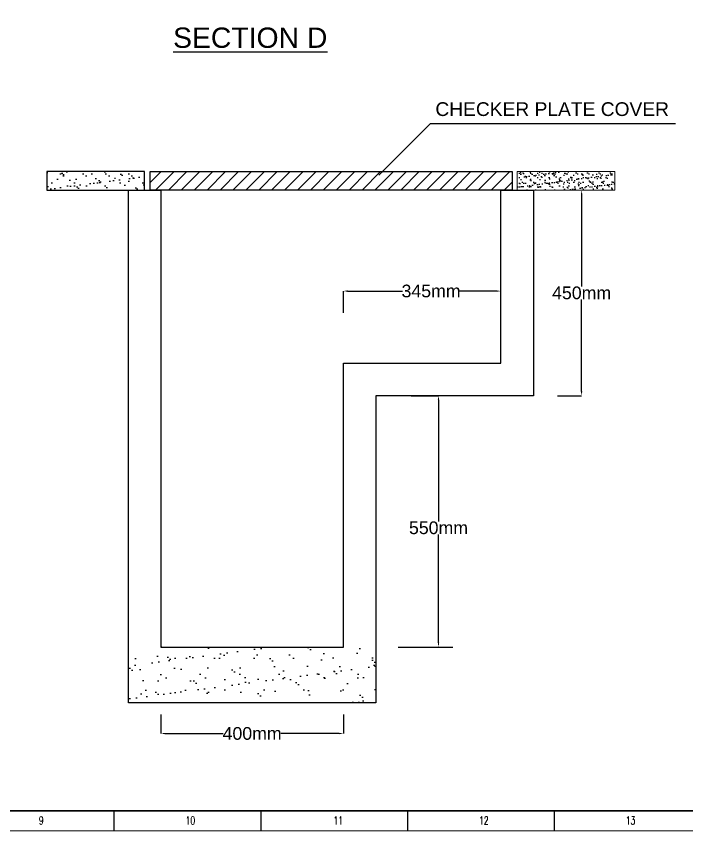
# Model space of a CAD drawing. Header units: inches. Extents: x -407333 to 282818, y 3392 to 167410.
# Drawn here: x -13866 to -5934, y 3392 to 13020 of the extents above; entities that cross this region are included whole.
import ezdxf

# ---------------------------------------------------------------- set-up
doc = ezdxf.new("R2010")
doc.units = ezdxf.units.IN
doc.header["$MEASUREMENT"] = 0
doc.layers.get('Defpoints').update_dxf_attribs({"lineweight": 0})
doc.styles.get("Standard").update_dxf_attribs({"font": 'arial.ttf'})
doc.styles.add('TEG BORDER', font='txt_qlt.shx', dxfattribs={"width": 0.7, "bigfont": 'hztxt.shx'})
doc.dimstyles.get("Standard").update_dxf_attribs({"dimtxt": 100, "dimasz": 50, "dimexe": 0.18, "dimexo": 0.0625, "dimgap": 0.09, "dimtad": 0, "dimtih": 1, "dimtoh": 1, "dimdec": 0, "dimzin": 0, "dimdsep": 46, "dimtxsty": 'Standard', "dimcen": 0.09, "dimadec": 0, "dimazin": 0, "dimtfac": 1, "dimtdec": 0, "dimtofl": 0, "dimtmove": 0, "dimatfit": 3, "dimfxl": 1, "dimtolj": 1, "dimtzin": 0, "dimarcsym": 0})

# ---------------------------------------------------------------- blocks, each defined once
blk = doc.blocks.new('252 BORDER A2')
at = {"linetype": 'Continuous'}
blk.add_line((5, 5), (489, 5), dxfattribs=at)
for p, q in [((334.12, 0), (334.12, 5)), ((371.25, 0), (371.25, 5)), ((408.37, 0), (408.37, 5)), ((445.5, 0), (445.5, 5))]:
    blk.add_line(p, q)
at = {"color": 5, "lineweight": 15}
blk.add_lwpolyline([(0, 420), (594, 420), (594, 0), (0, 0)], close=True, dxfattribs=at)
blk.add_lwpolyline([(5, 415), (589, 415), (589, 5), (5, 5)], close=True)
at = {"char_height": 2, "width": 2, "attachment_point": 7, "style": 'TEG BORDER'}
for s, insert in [('9', (315.05, 1.59)), ('\\pi2.2204e-016;10', (352.17, 1.59)), ('\\pi0.3;11', (389.3, 1.59)), ('\\pi2.2204e-016;12', (426.42, 1.59)), ('\\pi2.2204e-016;13', (463.55, 1.59))]:
    blk.add_mtext(s, dxfattribs=dict(at, insert=insert))
blk = doc.blocks.new('*D42')
at = {"color": 0, "lineweight": -2, "transparency": 16777216}
for p, q in [((-12155.6, 4765.2), (-12155.6, 4540.9)), ((-9995.9, 4765.1), (-9995.9, 4540.9)), ((-12105.6, 4541), (-11417.1, 4541)), ((-10045.9, 4541), (-10734.4, 4541))]:
    blk.add_line(p, q, dxfattribs=at)
at = {"color": 0, "transparency": 16777216}
for points in [[(-12105.6, 4549.4), (-12105.6, 4532.7), (-12155.6, 4541)], [(-10045.9, 4549.4), (-10045.9, 4532.7), (-9995.9, 4541)]]:
    blk.add_solid(points, dxfattribs=at)
at = {"layer": 'Defpoints', "color": 0, "transparency": 16777216}
for p in [(-12155.6, 4765.3), (-9995.9, 4765.2), (-9995.9, 4541)]:
    blk.add_point(p, dxfattribs=at)
at = {"color": 0, "transparency": 16777216, "insert": (-11075.8, 4541), "char_height": 150, "attachment_point": 5}
blk.add_mtext('\\A1;400mm', dxfattribs=at)
blk = doc.blocks.new('*D43')
at = {"color": 0, "lineweight": -2, "transparency": 16777216}
for p, q in [((-9995.9, 9515.9), (-9995.9, 9772)), ((-9945.9, 9771.8), (-9297, 9771.8)), ((-8182.9, 9771.8), (-8620.4, 9771.8)), ((-8132.9, 9515.9), (-8132.9, 9772))]:
    blk.add_line(p, q, dxfattribs=at)
at = {"color": 0, "transparency": 16777216}
for points in [[(-9945.9, 9780.2), (-9945.9, 9763.5), (-9995.9, 9771.8)], [(-8182.9, 9780.2), (-8182.9, 9763.5), (-8132.9, 9771.8)]]:
    blk.add_solid(points, dxfattribs=at)
at = {"layer": 'Defpoints', "color": 0, "transparency": 16777216}
for p in [(-8132.9, 9771.8), (-9995.9, 9515.8), (-8132.9, 9515.9)]:
    blk.add_point(p, dxfattribs=at)
at = {"color": 0, "transparency": 16777216, "insert": (-8958.7, 9771.8), "char_height": 150, "attachment_point": 5}
blk.add_mtext('\\A1;345mm', dxfattribs=at)
blk = doc.blocks.new('*D44')
at = {"color": 0, "lineweight": -2, "transparency": 16777216}
for p, q in [((-7177.5, 10914.7), (-7177.5, 9826.5)), ((-7177.4, 10964.7), (-7177.3, 10964.7)), ((-7177.5, 8584.9), (-7177.5, 9673.1)), ((-7461.2, 8534.9), (-7177.3, 8534.9))]:
    blk.add_line(p, q, dxfattribs=at)
at = {"color": 0, "transparency": 16777216}
for points in [[(-7185.8, 10914.7), (-7169.1, 10914.7), (-7177.5, 10964.7)], [(-7185.8, 8584.9), (-7169.1, 8584.9), (-7177.5, 8534.9)]]:
    blk.add_solid(points, dxfattribs=at)
at = {"layer": 'Defpoints', "color": 0, "transparency": 16777216}
for p in [(-7177.5, 10964.7), (-7461.2, 8534.9), (-7177.5, 8534.9)]:
    blk.add_point(p, dxfattribs=at)
at = {"color": 0, "transparency": 16777216, "insert": (-7177.5, 9749.8), "char_height": 150, "attachment_point": 5}
blk.add_mtext('\\A1;450mm', dxfattribs=at)
blk = doc.blocks.new('*D45')
at = {"color": 0, "lineweight": -2, "transparency": 16777216}
for p, q in [((-9192.8, 8534.9), (-8870.5, 8534.9)), ((-8870.7, 8484.9), (-8870.7, 7049.2)), ((-8870.7, 5613.4), (-8870.7, 6895.8)), ((-9192.8, 5563.4), (-8870.5, 5563.4))]:
    blk.add_line(p, q, dxfattribs=at)
at = {"color": 0, "transparency": 16777216}
for points in [[(-8879, 8484.9), (-8862.4, 8484.9), (-8870.7, 8534.9)], [(-8879, 5613.4), (-8862.4, 5613.4), (-8870.7, 5563.4)]]:
    blk.add_solid(points, dxfattribs=at)
at = {"layer": 'Defpoints', "color": 0, "transparency": 16777216}
for p in [(-9192.9, 8534.9), (-9192.8, 5563.4), (-8870.7, 5563.4)]:
    blk.add_point(p, dxfattribs=at)
at = {"color": 0, "transparency": 16777216, "insert": (-8870.7, 6972.5), "char_height": 150, "attachment_point": 5}
blk.add_mtext('\\A1;550mm', dxfattribs=at)

msp = doc.modelspace()

# ---------------------------------------------------------------- hatches: boundary and pattern name
h = msp.add_hatch()
h.set_pattern_fill('AR-SAND', color=251, scale=86.4)
h.set_pattern_definition([(37.5, (16.59, 10964.33), (-5.4426, 166.4776), [0, -131.328, 0, -146.88, 0, -140.4]), (7.5, (16.59, 10964.33), (152.9087, 243.8334), [0, -70.848, 0, -118.368, 0, -45.36]), (327.5, (-89.68, 10964.33), (269.0619, 0.489), [0, -43.2, 0, -155.52, 0, -203.04]), (317.5, (-89.68, 10964.33), (259.7293, 75.831), [0, -21.6, 0, -101.952, 0, -116.64])])
h.paths.add_polyline_path([(-12347.9, 10964.3), (-12347.9, 11183.8), (-13505.3, 11183.8), (-13505.3, 10964.3)])
h = msp.add_hatch()
h.set_pattern_fill('ANSI31', color=256, scale=864)
h.set_pattern_definition([(45, (-611.49, 10965.04), (-76.3675, 76.3675), [])])
h.paths.add_polyline_path([(-8000.2, 10965), (-12283.2, 10965), (-12283.2, 11184.5), (-8000.2, 11184.5)])
h = msp.add_hatch()
h.set_pattern_fill('AR-SAND', color=251, scale=43.2)
h.set_pattern_definition([(37.5, (279.81, 10964.68), (-2.7213, 83.2388), [0, -65.664, 0, -73.44, 0, -70.2]), (7.5, (279.81, 10964.68), (76.4544, 121.9167), [0, -35.424, 0, -59.184, 0, -22.68]), (327.5, (226.676, 10964.68), (134.5309, 0.2445), [0, -21.6, 0, -77.76, 0, -101.52]), (317.5, (226.68, 10964.68), (129.8647, 37.9156), [0, -10.8, 0, -50.976, 0, -58.32])])
h.paths.add_polyline_path([(-7940.6, 11184.1), (-6783.2, 11184.1), (-6783.2, 10964.7), (-7940.6, 10964.7)])
h = msp.add_hatch()
h.set_pattern_fill('AR-SAND', color=42, scale=150)
h.paths.add_polyline_path([(-12540.2, 4905.2), (-12540.2, 5563.4), (-9611.4, 5563.4), (-9611.4, 4905.2)])

# ---------------------------------------------------------------- linework, layer by layer
for p, q in [((-12142.6, 5563.4, -8653), (-12155.6, 5563.4)), ((-9347.9, 5563.4), (-8699.9, 5563.4))]:
    msp.add_line(p, q)
at = {"extrusion": (0, 1, 0)}
for p, q in [((-12142.6, 5563.4, -8817.6), (-12142.6, 5563.4, -8653)), ((-12142.6, 5563.4, -17635.1), (-12142.6, 5563.4, -17470.5)), ((-12142.6, 5563.4, -26452.7), (-12142.6, 5563.4, -26288.1)), ((-12142.6, 5563.4, -35270.2), (-12142.6, 5563.4, -35105.6)), ((-12142.6, 5563.4, -44087.8), (-12142.6, 5563.4, -43923.2))]:
    msp.add_line(p, q, dxfattribs=at)
for points in [[(-12347.9, 10964.3), (-12347.9, 11183.8), (-13505.3, 11183.8), (-13505.3, 10964.3)], [(-8000.2, 10965), (-12283.2, 10965), (-12283.2, 11184.5), (-8000.2, 11184.5)]]:
    msp.add_lwpolyline(points, close=True)
at = {"lineweight": 15}
msp.add_lwpolyline([(-7940.6, 11184.1), (-6783.2, 11184.1), (-6783.2, 10964.7), (-7940.6, 10964.7)], close=True, dxfattribs=at)
for points in [[(-12540.2, 5563.4), (-12540.2, 10964.3), (-12155.6, 10964.3)], [(-12155.6, 10964.3), (-12155.6, 5563.4)], [(-8132.9, 8919.5), (-8132.9, 10964.7)], [(-8132.9, 10964.7), (-7748.3, 10964.7), (-7748.3, 8534.9), (-8132.9, 8534.9)], [(-9995.9, 8534.9), (-9995.9, 8919.5), (-8132.9, 8919.5)], [(-9995.9, 5563.4), (-9995.9, 8919.5), (-9347.9, 8919.5)], [(-9611.4, 8534.9), (-9611.4, 5563.4)], [(-7748.3, 8534.9), (-9611.4, 8534.9)], [(-9611.4, 5563.4), (-9611.4, 4905.2), (-12540.2, 4905.2), (-12540.2, 5563.4)], [(-12155.6, 5563.4), (-9995.9, 5563.4)]]:
    msp.add_lwpolyline(points)

# ---------------------------------------------------------------- block references
at = {"xscale": 46.76394, "yscale": 46.76394, "zscale": 46.76394}
msp.add_blockref('252 BORDER A2', (-28331.4, 3392), dxfattribs=at)

# ---------------------------------------------------------------- texts
msp.add_text('CHECKER PLATE COVER', height=162.573).set_placement((-8907.5, 11841.5, 9135))
at = {"insert": (-12724.9, 12887.2), "char_height": 240, "attachment_point": 1}
msp.add_mtext_dynamic_manual_height_columns('\\pi713.93;{\\LSECTION D}', width=3220.497, gutter_width=1, heights=[0], dxfattribs=at)

# ---------------------------------------------------------------- dimensions: what is measured, and where the dimension line sits
dim = msp.add_linear_dim(base=(-7177.5, 8534.9), p1=(-7177.5, 10964.7), p2=(-7461.2, 8534.9), angle=90, dimstyle='Standard', override={"dimtxt": 150, "dimlfac": 0.185082, "dimpost": 'mm'})
dim.commit()
dim.dimension.update_dxf_attribs({"geometry": '*D44', "text_midpoint": (-7177.5, 9749.8)})
dim = msp.add_linear_dim(base=(-8132.9, 9771.8), p1=(-9995.9, 9515.8), p2=(-8132.9, 9515.9), dimstyle='Standard', override={"dimtxt": 150, "dimlfac": 0.185082, "dimpost": 'mm'})
dim.commit()
dim.dimension.update_dxf_attribs({"geometry": '*D43', "text_midpoint": (-8958.7, 9771.8), "dimtype": 160})
dim = msp.add_linear_dim(base=(-8870.7, 5563.4), p1=(-9192.9, 8534.9), p2=(-9192.8, 5563.4), angle=90, dimstyle='Standard', override={"dimtxt": 150, "dimlfac": 0.185082, "dimpost": 'mm'})
dim.commit()
dim.dimension.update_dxf_attribs({"geometry": '*D45', "text_midpoint": (-8870.7, 6972.5), "dimtype": 160})
dim = msp.add_linear_dim(base=(-9995.9, 4541), p1=(-12155.6, 4765.3), p2=(-9995.9, 4765.2), dimstyle='Standard', override={"dimtxt": 150, "dimlfac": 0.185082, "dimpost": 'mm'})
dim.commit()
dim.dimension.update_dxf_attribs({"geometry": '*D42', "text_midpoint": (-11075.8, 4541)})

# ---------------------------------------------------------------- leaders
msp.add_leader([(-9577.4, 11140.7, 9135), (-8966.5, 11751.6, 9135), (-6067.1, 11751.6, 9135)], dimstyle='Standard', override={"dimgap": 0.09, "dimtad": 0})

doc.saveas('drawing.dxf')
